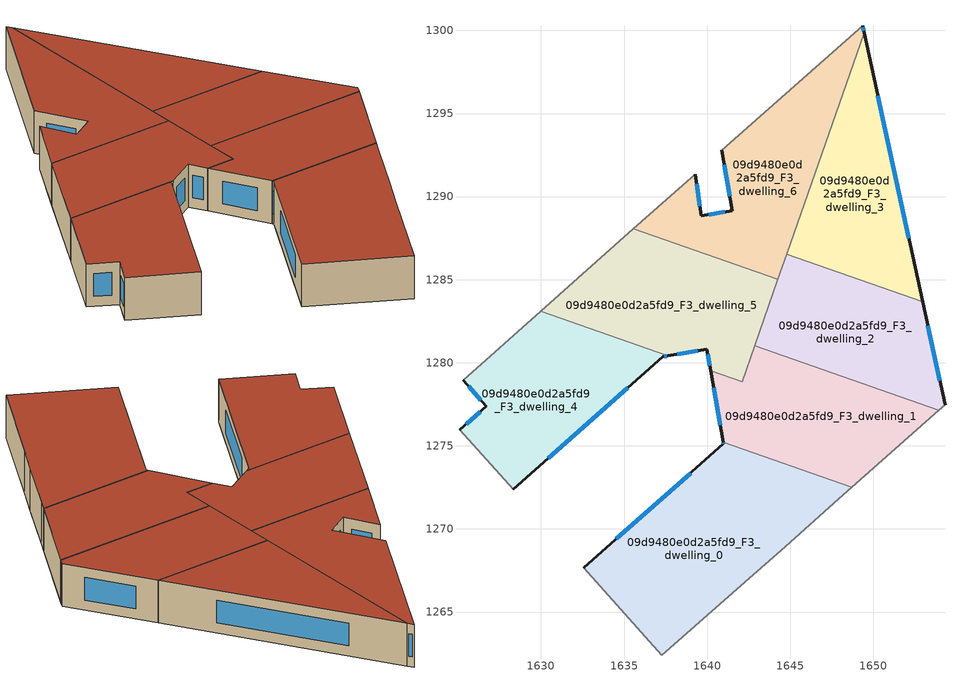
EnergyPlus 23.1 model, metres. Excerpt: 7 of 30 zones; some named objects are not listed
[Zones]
09d9480e0d2a5fd9_F3_dwelling_0
 floor to 09d9480e0d2a5fd9_F2_dwelling_0 (EU_floor_Construction): 1648.72,1272.52 1647.93,1271.82 1644.69,1268.94 1642.77,1267.25 1637.27,1262.39 1632.56,1267.65 1640.98,1275.12 1640.96,1275.23 z9
 wall outside (EU_wall_Construction): 1640.96,1275.23 1640.98,1275.12 1632.56,1267.65 z9:12
 wall to 09d9480e0d2a5fd9_F3_dwelling_1 (EU_wall_Construction): 1648.72,1272.52 1640.96,1275.23 z9:12
 wall adiabatic (EU_wall_Construction): 1632.56,1267.65 1637.27,1262.39 1642.77,1267.25 1644.69,1268.94 1647.93,1271.82 1648.72,1272.52 z9:12
 window (EU_Window_Construction): 1639,1273.36 1634.54,1269.4 / 1640.96,1275.2 1640.97,1275.14 z9.7:11.3
 roof outside (EU_roof_Construction): 1642.77,1267.25 1644.69,1268.94 1647.93,1271.82 1648.72,1272.52 1640.96,1275.23 1640.98,1275.12 1632.56,1267.65 1637.27,1262.39 z12
09d9480e0d2a5fd9_F3_dwelling_1
 floor to 09d9480e0d2a5fd9_F2_dwelling_1 (EU_floor_Construction): 1653.95,1277.14 1648.72,1272.52 1640.96,1275.23 1640.22,1279.52 1642.11,1278.86 1642.86,1281.01 z9
 wall outside (EU_wall_Construction): 1640.22,1279.52 1640.96,1275.23 z9:12
 wall to 09d9480e0d2a5fd9_F3_dwelling_5 (EU_wall_Construction): 1642.86,1281.01 1642.11,1278.86 1640.22,1279.52 z9:12
 wall to 09d9480e0d2a5fd9_F3_dwelling_2 (EU_wall_Construction): 1653.95,1277.14 1642.86,1281.01 z9:12
 wall adiabatic (EU_wall_Construction): 1648.72,1272.52 1653.95,1277.14 z9:12
 window (EU_Window_Construction): 1640.39,1278.51 1640.79,1276.23 z9.7:11.3
 roof outside (EU_roof_Construction): 1653.95,1277.14 1642.86,1281.01 1642.11,1278.86 1640.22,1279.52 1640.96,1275.23 1648.72,1272.52 z12
09d9480e0d2a5fd9_F3_dwelling_2
 floor to 09d9480e0d2a5fd9_F2_dwelling_2 (EU_floor_Construction): 1652.97,1283.69 1654.32,1277.46 1653.95,1277.14 1642.86,1281.01 1644.8,1286.54 z9
 wall outside (EU_wall_Construction): 1654.32,1277.46 1652.97,1283.69 z9:12
 wall to 09d9480e0d2a5fd9_F3_dwelling_3 (EU_wall_Construction): 1652.97,1283.69 1644.8,1286.54 z9:12
 wall adiabatic (EU_wall_Construction): 1653.95,1277.14 1654.32,1277.46 z9:12
 wall to 09d9480e0d2a5fd9_F3_dwelling_6 (EU_wall_Construction): 1644.8,1286.54 1644.26,1285.01 z9:12
 wall to 09d9480e0d2a5fd9_F3_dwelling_5 (EU_wall_Construction): 1644.26,1285.01 1642.87,1281.01 z9:12
 window (EU_Window_Construction): 1654,1278.93 1653.28,1282.22 z9.7:11.3
 roof outside (EU_roof_Construction): 1654.32,1277.46 1652.97,1283.69 1644.8,1286.54 1642.86,1281.01 1653.95,1277.14 z12
09d9480e0d2a5fd9_F3_dwelling_3
 floor to 09d9480e0d2a5fd9_F2_dwelling_3 (EU_floor_Construction): 1649.45,1299.87 1652.97,1283.69 1644.8,1286.54 z9
 wall outside (EU_wall_Construction): 1652.97,1283.69 1649.45,1299.87 z9:12
 wall to 09d9480e0d2a5fd9_F3_dwelling_6 (EU_wall_Construction): 1649.45,1299.87 1644.8,1286.54 z9:12
 window (EU_Window_Construction): 1652.14,1287.49 1650.28,1296.07 z9.7:11.3
 roof outside (EU_roof_Construction): 1652.97,1283.69 1649.45,1299.87 1644.8,1286.54 z12
09d9480e0d2a5fd9_F3_dwelling_4
 floor to 09d9480e0d2a5fd9_F2_dwelling_4 (EU_floor_Construction): 1637.64,1280.42 1637.34,1280.37 1628.33,1272.38 1625.13,1275.98 1626.72,1277.38 1625.32,1278.96 1629.98,1283.1 z9
 wall outside (EU_wall_Construction): 1628.33,1272.38 1637.34,1280.37 1637.64,1280.42 / 1625.32,1278.96 1626.72,1277.38 1625.13,1275.98 z9:12
 wall to 09d9480e0d2a5fd9_F3_dwelling_5 (EU_wall_Construction): 1637.64,1280.42 1629.98,1283.1 z9:12
 wall adiabatic (EU_wall_Construction): 1625.13,1275.98 1628.33,1272.38 / 1629.98,1283.1 1625.32,1278.96 z9:12
 window (EU_Window_Construction): 1637.41,1280.38 1637.57,1280.4 / 1630.45,1274.26 1635.23,1278.49 / 1626.34,1277.05 1625.5,1276.31 / 1625.65,1278.59 1626.39,1277.75 z9.7:11.3
 roof outside (EU_roof_Construction): 1637.34,1280.37 1637.64,1280.42 1629.98,1283.1 1625.32,1278.96 1626.72,1277.38 1625.13,1275.98 1628.33,1272.38 z12
09d9480e0d2a5fd9_F3_dwelling_5
 floor to 09d9480e0d2a5fd9_F2_dwelling_5 (EU_floor_Construction): 1644.26,1285.01 1642.11,1278.86 1640.22,1279.52 1639.99,1280.82 1637.64,1280.42 1629.98,1283.1 1635.56,1288.05 z9
 wall outside (EU_wall_Construction): 1637.64,1280.42 1639.99,1280.82 1640.22,1279.52 z9:12
 wall adiabatic (EU_wall_Construction): 1635.56,1288.05 1629.98,1283.1 z9:12
 wall to 09d9480e0d2a5fd9_F3_dwelling_6 (EU_wall_Construction): 1644.26,1285.01 1635.56,1288.05 z9:12
 window (EU_Window_Construction): 1640.04,1280.52 1640.16,1279.82 / 1638.19,1280.51 1639.44,1280.73 z9.7:11.3
 roof outside (EU_roof_Construction): 1642.11,1278.86 1644.26,1285.01 1635.56,1288.05 1629.98,1283.1 1637.64,1280.42 1639.99,1280.82 1640.22,1279.52 z12
09d9480e0d2a5fd9_F3_dwelling_6
 floor to 09d9480e0d2a5fd9_F2_dwelling_6 (EU_floor_Construction): 1649.36,1300.29 1649.45,1299.87 1644.26,1285.01 1635.56,1288.05 1639.28,1291.35 1639.66,1288.84 1641.5,1289.16 1640.88,1292.78 z9
 wall outside (EU_wall_Construction): 1640.88,1292.78 1641.5,1289.16 1639.66,1288.84 1639.28,1291.35 / 1649.45,1299.87 1649.36,1300.29 z9:12
 wall adiabatic (EU_wall_Construction): 1649.36,1300.29 1640.88,1292.78 / 1639.28,1291.35 1635.56,1288.05 z9:12
 window (EU_Window_Construction): 1641.02,1291.93 1641.35,1290.01 / 1649.43,1299.97 1649.38,1300.19 / 1639.57,1289.43 1639.37,1290.76 / 1641.07,1289.08 1640.09,1288.91 z9.7:11.3
 roof outside (EU_roof_Construction): 1644.26,1285.01 1649.45,1299.87 1649.36,1300.29 1640.88,1292.78 1641.5,1289.16 1639.66,1288.84 1639.28,1291.35 1635.56,1288.05 z12
[Building]
EU S2 Campaign: North Axis=0; Terrain=City; Solar Distribution=FullExterior
[Site:Location]
Budapest.Ferenc.Liszt.Intl.AP: Latitude=47.437; Longitude=19.256; Time Zone=1; Elevation=185
[SizingPeriod:WeatherFileDays]
AnnualSizingPeriod: Begin Month=1; Begin Day of Month=1; End Month=12; End Day of Month=31; Day of Week for Start Day=Monday; Use Weather File Daylight Saving Period=No; Use Weather File Rain and Snow Indicators=No
[MATERIAL]
EU_InternalMass_Material: Roughness=MediumRough; Thickness=0.1; Conductivity=1; Density=1800; Specific Heat=900; Thermal Absorptance=0.9; Solar Absorptance=0.7; Visible Absorptance=0.7
[MATERIAL:NOMASS] Roughness=MediumRough; Thermal Absorptance=0.9; Solar Absorptance=0.7; Visible Absorptance=0.7
Name | Thermal Resistance
EU_wall_NoMass | 0.832559
EU_roof_NoMass | 1.39638
EU_floor_NoMass | 0.872794
[WINDOWMATERIAL:SIMPLEGLAZINGSYSTEM]
EU_Window_SimpleGlazing: UFactor=2.79869; Solar Heat Gain Coefficient=0.75; Visible Transmittance=0.75
[CONSTRUCTION]
EU_wall_Construction: EU_wall_NoMass
EU_roof_Construction: EU_roof_NoMass
EU_floor_Construction: EU_floor_NoMass
EU_Window_Construction: EU_Window_SimpleGlazing
EU_InternalMass_Construction: EU_InternalMass_Material
[ZONE] Type=1; Multiplier=1; Ceiling Height=autocalculate; Floor Area=autocalculate; Part of Total Floor Area=Yes
Name | Volume
09d9480e0d2a5fd9_F3_dwelling_0 | 282.736
09d9480e0d2a5fd9_F3_dwelling_1 | 194.091
09d9480e0d2a5fd9_F3_dwelling_2 | 183.235
09d9480e0d2a5fd9_F3_dwelling_3 | 183.203
09d9480e0d2a5fd9_F3_dwelling_4 | 200.241
09d9480e0d2a5fd9_F3_dwelling_5 | 211.117
09d9480e0d2a5fd9_F3_dwelling_6 | 211.144
[INTERNALMASS] Construction=EU_InternalMass_Construction
Name | Zone or ZoneList | Surface Area
09d9480e0d2a5fd9_F3_dwelling_0_EU_InternalMass | 09d9480e0d2a5fd9_F3_dwelling_0 | 94.2457
09d9480e0d2a5fd9_F3_dwelling_1_EU_InternalMass | 09d9480e0d2a5fd9_F3_dwelling_1 | 64.6971
09d9480e0d2a5fd9_F3_dwelling_2_EU_InternalMass | 09d9480e0d2a5fd9_F3_dwelling_2 | 61.0784
09d9480e0d2a5fd9_F3_dwelling_3_EU_InternalMass | 09d9480e0d2a5fd9_F3_dwelling_3 | 61.0678
09d9480e0d2a5fd9_F3_dwelling_4_EU_InternalMass | 09d9480e0d2a5fd9_F3_dwelling_4 | 66.7469
09d9480e0d2a5fd9_F3_dwelling_5_EU_InternalMass | 09d9480e0d2a5fd9_F3_dwelling_5 | 70.3724
09d9480e0d2a5fd9_F3_dwelling_6_EU_InternalMass | 09d9480e0d2a5fd9_F3_dwelling_6 | 70.3813
[OTHEREQUIPMENT] Fuel Type=Electricity; Design Level Calculation Method=Watts/Area; Power per Zone Floor Area=1; Fraction Latent=0; Fraction Radiant=0; Fraction Lost=0; Carbon Dioxide Generation Rate=0; EndUse Subcategory=EU_Step8_InternalGains
Name | Zone or ZoneList or Space or SpaceList | Schedule
EU_Step8_InternalGain_09d9480e0d2a5fd9_F3_dwelling_0_f000 | 09d9480e0d2a5fd9_F3_dwelling_0 | EU_Step8_GainSchedule_09d9480e0d2a5fd9_F3_dwelling_0_f000
EU_Step8_InternalGain_09d9480e0d2a5fd9_F3_dwelling_1_f000 | 09d9480e0d2a5fd9_F3_dwelling_1 | EU_Step8_GainSchedule_09d9480e0d2a5fd9_F3_dwelling_1_f000
EU_Step8_InternalGain_09d9480e0d2a5fd9_F3_dwelling_2_f000 | 09d9480e0d2a5fd9_F3_dwelling_2 | EU_Step8_GainSchedule_09d9480e0d2a5fd9_F3_dwelling_2_f000
EU_Step8_InternalGain_09d9480e0d2a5fd9_F3_dwelling_3_f000 | 09d9480e0d2a5fd9_F3_dwelling_3 | EU_Step8_GainSchedule_09d9480e0d2a5fd9_F3_dwelling_3_f000
EU_Step8_InternalGain_09d9480e0d2a5fd9_F3_dwelling_4_f000 | 09d9480e0d2a5fd9_F3_dwelling_4 | EU_Step8_GainSchedule_09d9480e0d2a5fd9_F3_dwelling_4_f000
EU_Step8_InternalGain_09d9480e0d2a5fd9_F3_dwelling_5_f000 | 09d9480e0d2a5fd9_F3_dwelling_5 | EU_Step8_GainSchedule_09d9480e0d2a5fd9_F3_dwelling_5_f000
EU_Step8_InternalGain_09d9480e0d2a5fd9_F3_dwelling_6_f000 | 09d9480e0d2a5fd9_F3_dwelling_6 | EU_Step8_GainSchedule_09d9480e0d2a5fd9_F3_dwelling_6_f000
[ZONEVENTILATION:DESIGNFLOWRATE] Schedule=EU_AlwaysOn; Design Flow Rate Calculation Method=AirChanges/Hour; Air Changes per Hour=0.475469; Ventilation Type=Natural; Fan Pressure Rise=0; Fan Total Efficiency=1; Constant Term Coefficient=1; Temperature Term Coefficient=0; Velocity Term Coefficient=0; Velocity Squared Term Coefficient=0; Minimum Indoor Temperature=-100; Maximum Indoor Temperature=100; Delta Temperature=-100; Minimum Outdoor Temperature=-100; Maximum Outdoor Temperature=100; Maximum Wind Speed=40
Name | Zone or ZoneList or Space or SpaceList
EU_ConstantAir_09d9480e0d2a5fd9_F3_dwelling_0 | 09d9480e0d2a5fd9_F3_dwelling_0
EU_ConstantAir_09d9480e0d2a5fd9_F3_dwelling_1 | 09d9480e0d2a5fd9_F3_dwelling_1
EU_ConstantAir_09d9480e0d2a5fd9_F3_dwelling_2 | 09d9480e0d2a5fd9_F3_dwelling_2
EU_ConstantAir_09d9480e0d2a5fd9_F3_dwelling_3 | 09d9480e0d2a5fd9_F3_dwelling_3
EU_ConstantAir_09d9480e0d2a5fd9_F3_dwelling_4 | 09d9480e0d2a5fd9_F3_dwelling_4
EU_ConstantAir_09d9480e0d2a5fd9_F3_dwelling_5 | 09d9480e0d2a5fd9_F3_dwelling_5
EU_ConstantAir_09d9480e0d2a5fd9_F3_dwelling_6 | 09d9480e0d2a5fd9_F3_dwelling_6
[HVACTEMPLATE:ZONE:IDEALLOADSAIRSYSTEM] System Availability Schedule=EU_AlwaysOn; Maximum Heating Supply Air Temperature=50; Minimum Cooling Supply Air Temperature=13; Maximum Heating Supply Air Humidity Ratio=0.0156; Minimum Cooling Supply Air Humidity Ratio=0.0077; Heating Limit=NoLimit; Cooling Limit=NoLimit; Heating Availability Schedule=EU_AlwaysOn; Cooling Availability Schedule=EU_CoolingOff; Dehumidification Control Type=ConstantSensibleHeatRatio; Cooling Sensible Heat Ratio=0.7; Dehumidification Setpoint=60; Humidification Control Type=None; Humidification Setpoint=30; Outdoor Air Method=None; Outdoor Air Flow Rate per Person=0.00944; Outdoor Air Flow Rate per Zone Floor Area=0; Outdoor Air Flow Rate per Zone=0; Demand Controlled Ventilation Type=None; Outdoor Air Economizer Type=NoEconomizer; Heat Recovery Type=None; Sensible Heat Recovery Effectiveness=0.7; Latent Heat Recovery Effectiveness=0.65
Name | Template Thermostat
09d9480e0d2a5fd9_F3_dwelling_0 | EU_HeatOnly_09d9480e0d2a5fd9_F3_dwelling_0
09d9480e0d2a5fd9_F3_dwelling_1 | EU_HeatOnly_09d9480e0d2a5fd9_F3_dwelling_1
09d9480e0d2a5fd9_F3_dwelling_2 | EU_HeatOnly_09d9480e0d2a5fd9_F3_dwelling_2
09d9480e0d2a5fd9_F3_dwelling_3 | EU_HeatOnly_09d9480e0d2a5fd9_F3_dwelling_3
09d9480e0d2a5fd9_F3_dwelling_4 | EU_HeatOnly_09d9480e0d2a5fd9_F3_dwelling_4
09d9480e0d2a5fd9_F3_dwelling_5 | EU_HeatOnly_09d9480e0d2a5fd9_F3_dwelling_5
09d9480e0d2a5fd9_F3_dwelling_6 | EU_HeatOnly_09d9480e0d2a5fd9_F3_dwelling_6
[SIZING:ZONE] Zone Cooling Design Supply Air Temperature Input Method=SupplyAirTemperature; Zone Cooling Design Supply Air Temperature=13; Zone Heating Design Supply Air Temperature Input Method=SupplyAirTemperature; Zone Heating Design Supply Air Temperature=50; Zone Cooling Design Supply Air Humidity Ratio=0.008; Zone Heating Design Supply Air Humidity Ratio=0.008; Cooling Design Air Flow Method=DesignDay; Cooling Design Air Flow Rate=0; Cooling Minimum Air Flow per Zone Floor Area=0.000762; Cooling Minimum Air Flow=0; Cooling Minimum Air Flow Fraction=0.2; Heating Design Air Flow Method=DesignDay; Heating Design Air Flow Rate=0; Heating Maximum Air Flow per Zone Floor Area=0.002032; Heating Maximum Air Flow=0.141576; Heating Maximum Air Flow Fraction=0.3; Account for Dedicated Outdoor Air System=No; Dedicated Outdoor Air System Control Strategy=NeutralSupplyAir; Dedicated Outdoor Air Low Setpoint Temperature for Design=autosize; Dedicated Outdoor Air High Setpoint Temperature for Design=autosize; Zone Load Sizing Method=Sensible Load Only No Latent Load; Zone Latent Cooling Design Supply Air Humidity Ratio Input Method=HumidityRatioDifference; Zone Cooling Design Supply Air Humidity Ratio Difference=0.005; Zone Latent Heating Design Supply Air Humidity Ratio Input Method=HumidityRatioDifference; Zone Humidification Design Supply Air Humidity Ratio Difference=0.005
09d9480e0d2a5fd9_F3_dwelling_0; 09d9480e0d2a5fd9_F3_dwelling_1; 09d9480e0d2a5fd9_F3_dwelling_2; 09d9480e0d2a5fd9_F3_dwelling_3; 09d9480e0d2a5fd9_F3_dwelling_4; 09d9480e0d2a5fd9_F3_dwelling_5; 09d9480e0d2a5fd9_F3_dwelling_6
[SCHEDULE:CONSTANT]
Name | Hourly Value
EU_AlwaysOn | 1
EU_CoolingOff | 0
[SCHEDULE:FILE] Column Number=1; Rows to Skip at Top=0; Number of Hours of Data=8760; Column Separator=Comma; Interpolate to Timestep=No; Minutes per Item=60; Adjust Schedule for Daylight Savings=Yes
Name | File
EU_Step8_GainSchedule_09d9480e0d2a5fd9_F3_dwelling_0_f000 | ../../schedules/09d9480e0d2a5fd9/09d9480e0d2a5fd9_F3_dwelling_0_f000_gain.csv
EU_Step8_GainSchedule_09d9480e0d2a5fd9_F3_dwelling_1_f000 | ../../schedules/09d9480e0d2a5fd9/09d9480e0d2a5fd9_F3_dwelling_1_f000_gain.csv
EU_Step8_GainSchedule_09d9480e0d2a5fd9_F3_dwelling_2_f000 | ../../schedules/09d9480e0d2a5fd9/09d9480e0d2a5fd9_F3_dwelling_2_f000_gain.csv
EU_Step8_GainSchedule_09d9480e0d2a5fd9_F3_dwelling_3_f000 | ../../schedules/09d9480e0d2a5fd9/09d9480e0d2a5fd9_F3_dwelling_3_f000_gain.csv
EU_Step8_GainSchedule_09d9480e0d2a5fd9_F3_dwelling_4_f000 | ../../schedules/09d9480e0d2a5fd9/09d9480e0d2a5fd9_F3_dwelling_4_f000_gain.csv
EU_Step8_GainSchedule_09d9480e0d2a5fd9_F3_dwelling_5_f000 | ../../schedules/09d9480e0d2a5fd9/09d9480e0d2a5fd9_F3_dwelling_5_f000_gain.csv
EU_Step8_GainSchedule_09d9480e0d2a5fd9_F3_dwelling_6_f000 | ../../schedules/09d9480e0d2a5fd9/09d9480e0d2a5fd9_F3_dwelling_6_f000_gain.csv
